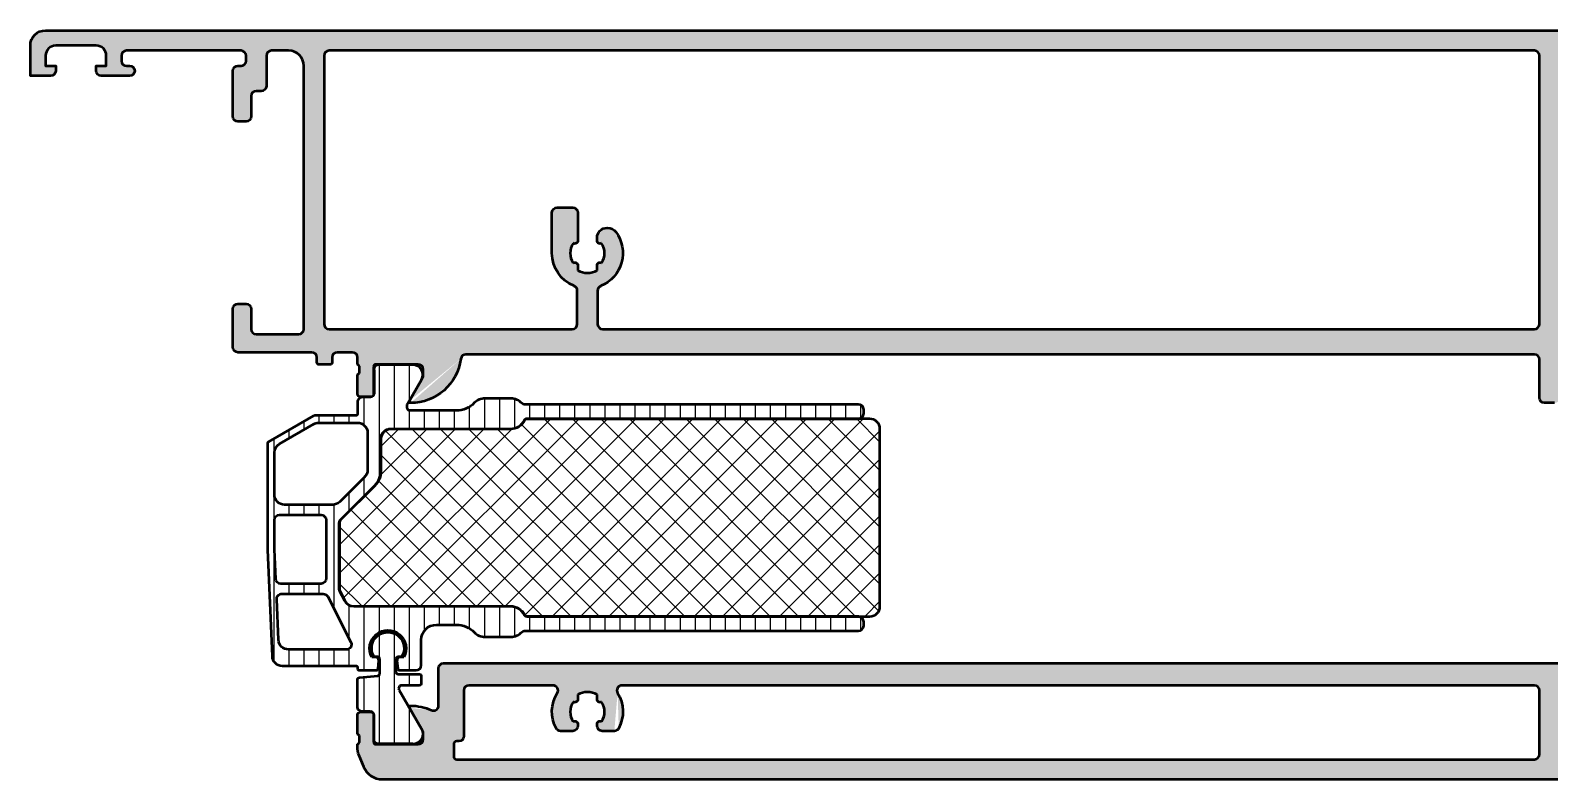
# Model space of a CAD drawing. Extents: x -30 to 270, y 11 to 85.
# Drawn here: x -30 to 120, y 11 to 85 of the extents above; entities that cross this region are included whole.
import ezdxf

# ---------------------------------------------------------------- set-up
doc = ezdxf.new("R2010")
doc.units = 0
for name, color, linetype, lineweight in [('0S-Alu contour', 7, 'Continuous', 50), ('0S-Alu hatch', 252, 'Continuous', 25), ('0S-Plastic contour', 254, 'Continuous', 50), ('0S-Plastic hatch', 253, 'Continuous', 25), ('0S-PT contour', 91, 'Continuous', 50), ('0S-PT hatch', 103, 'Continuous', 25)]:
    doc.layers.add(name, color=color, linetype=linetype, lineweight=lineweight)

# ---------------------------------------------------------------- blocks, each defined once
blk = doc.blocks.new('469740__A2565A49_B784_47BA_9C82_CCA1C5920F92_')
at = {"layer": '0S-Alu hatch'}
h = blk.add_hatch(color=256, dxfattribs=at)
edge = h.paths.add_edge_path()
edge.add_line((270, 83.5), (270, 80.5))
edge.add_line((270, 80.5), (268, 80.5))
edge.add_ellipse((268, 81), major_axis=(-0.5, 0), ratio=1, start_angle=0, end_angle=90, ccw=False)
edge.add_line((267.5, 81), (267.5, 81.5))
edge.add_line((267.5, 81.5), (268.5, 81.5))
edge.add_line((268.5, 81.5), (268.5, 82.5))
edge.add_arc((267.5, 82.5), 1, 0, 90)
edge.add_line((267.5, 83.5), (263.5, 83.5))
edge.add_arc((263.5, 82.5), 1, 90, 180)
edge.add_line((262.5, 82.5), (262.5, 81.5))
edge.add_line((262.5, 81.5), (263.5, 81.5))
edge.add_line((263.5, 81.5), (263.5, 81))
edge.add_ellipse((263, 81), major_axis=(-0.5, 0), ratio=1, start_angle=90, end_angle=180, ccw=False)
edge.add_line((263, 80.5), (260.2, 80.5))
edge.add_ellipse((260.2, 81), major_axis=(-0.5, 0), ratio=1, start_angle=-90, end_angle=90, ccw=False)
edge.add_line((260.2, 81.5), (260.5, 81.5))
edge.add_arc((260.5, 82), 0.5, 270, 360)
edge.add_line((261, 82), (261, 82.5))
edge.add_arc((260.5, 82.5), 0.5, 0, 90)
edge.add_line((260.5, 83), (249.2, 83))
edge.add_arc((249.2, 82.5), 0.5, 90, 180)
edge.add_line((248.7, 82.5), (248.7, 82))
edge.add_arc((249.2, 82), 0.5, 180, 270)
edge.add_line((249.2, 81.5), (249.5, 81.5))
edge.add_ellipse((249.5, 81), major_axis=(-0.5, 0), ratio=1, start_angle=180, end_angle=270, ccw=False)
edge.add_line((250, 81), (250, 76.5))
edge.add_ellipse((249.5, 76.5), major_axis=(-0.5, 0), ratio=1, start_angle=90, end_angle=180, ccw=False)
edge.add_line((249.5, 76), (248.7, 76))
edge.add_ellipse((248.7, 76.5), major_axis=(-0.5, 0), ratio=1, start_angle=0, end_angle=90, ccw=False)
edge.add_line((248.2, 76.5), (248.2, 78.5))
edge.add_arc((247.7, 78.5), 0.5, 0, 90)
edge.add_line((247.7, 79), (247.2, 79))
edge.add_ellipse((247.2, 79.5), major_axis=(-0.5, 0), ratio=1, start_angle=0, end_angle=90, ccw=False)
edge.add_line((246.7, 79.5), (246.7, 82.5))
edge.add_arc((246.2, 82.5), 0.5, 0, 90)
edge.add_line((246.2, 83), (244.5, 83))
edge.add_arc((244.5, 81.5), 1.5, 90, 180)
edge.add_line((243, 81.5), (243, 55.5))
edge.add_arc((243.5, 55.5), 0.5, 180, 270)
edge.add_line((243.5, 55), (247.7, 55))
edge.add_arc((247.7, 55.5), 0.5, 270, 360)
edge.add_line((248.2, 55.5), (248.2, 57.5))
edge.add_ellipse((248.7, 57.5), major_axis=(-0.5, 0), ratio=1, start_angle=270, end_angle=360, ccw=False)
edge.add_line((248.7, 58), (249.5, 58))
edge.add_ellipse((249.5, 57.5), major_axis=(-0.5, 0), ratio=1, start_angle=180, end_angle=270, ccw=False)
edge.add_line((250, 57.5), (250, 53.7))
edge.add_ellipse((249.5, 53.7), major_axis=(-0.5, 0), ratio=1, start_angle=90, end_angle=180, ccw=False)
edge.add_line((249.5, 53.2), (242.2, 53.2))
edge.add_arc((242.2, 52.7), 0.5, 90, 180)
edge.add_line((241.7, 52.7), (241.7, 52.2))
edge.add_ellipse((241.5, 52.2), major_axis=(-0.2, 0), ratio=1, start_angle=90, end_angle=180, ccw=False)
edge.add_line((241.5, 52), (240.4, 52))
edge.add_ellipse((240.4, 52.2), major_axis=(-0.2, 0), ratio=1, start_angle=0, end_angle=90, ccw=False)
edge.add_line((240.2, 52.2), (240.2, 52.7))
edge.add_arc((239.7, 52.7), 0.5, 0, 90)
edge.add_line((239.7, 53.2), (238.2, 53.2))
edge.add_arc((238.2, 52.7), 0.5, 90, 180)
edge.add_line((237.7, 52.7), (237.7, 52))
edge.add_arc((237.8, 51.72), 0.3, 109.4712, 180)
edge.add_line((237.5, 51.72), (237.5, 51.28))
edge.add_arc((237.8, 51.28), 0.3, 180, 250.5288)
edge.add_line((237.7, 51), (237.7, 49.1))
edge.add_ellipse((237.4, 49.1), major_axis=(-0.3, 0), ratio=1, start_angle=90, end_angle=180, ccw=False)
edge.add_line((237.4, 48.8), (236.41, 48.8))
edge.add_ellipse((236.41, 49.1), major_axis=(-0.3, 0), ratio=1, start_angle=0, end_angle=90, ccw=False)
edge.add_line((236.11, 49.1), (236.11, 51.8))
edge.add_arc((235.91, 51.8), 0.2, 0, 90)
edge.add_line((235.91, 52), (231.7, 52))
edge.add_arc((231.7, 51.5), 0.5, 90, 180)
edge.add_line((231.2, 51.5), (231.2, 50.8))
edge.add_line((231.2, 50.8), (232.59, 48.41))
edge.add_ellipse((232.47, 48.34), major_axis=(-0.138, 0), ratio=1, start_angle=90, end_angle=210, ccw=False)
edge.add_ellipse((232.47, 53.2), major_axis=(-5, 0), ratio=1, start_angle=7.312, end_angle=90, ccw=False)
edge.add_arc((227.01, 52.5), 0.5, 7.312, 90)
edge.add_line((227.01, 53), (121.5, 53))
edge.add_arc((121.5, 52.5), 0.5, 90, 180)
edge.add_line((121, 52.5), (121, 48.7))
edge.add_ellipse((120.5, 48.7), major_axis=(-0.5, 0), ratio=1, start_angle=90, end_angle=180, ccw=False)
edge.add_line((120.5, 48.2), (119.5, 48.2))
edge.add_ellipse((119.5, 48.7), major_axis=(-0.5, 0), ratio=1, start_angle=0, end_angle=90, ccw=False)
edge.add_line((119, 48.7), (119, 52.5))
edge.add_arc((118.5, 52.5), 0.5, 0, 90)
edge.add_line((118.5, 53), (13, 53))
edge.add_arc((13, 52.5), 0.5, 90, 172.688)
edge.add_ellipse((7.54, 53.2), major_axis=(-5, 0), ratio=1, start_angle=90, end_angle=172.688, ccw=False)
edge.add_ellipse((7.54, 48.34), major_axis=(-0.138, 0), ratio=1, start_angle=-30, end_angle=90, ccw=False)
edge.add_line((7.42, 48.41), (8.8, 50.8))
edge.add_line((8.8, 50.8), (8.8, 51.5))
edge.add_arc((8.3, 51.5), 0.5, 0, 90)
edge.add_line((8.3, 52), (4.09, 52))
edge.add_arc((4.09, 51.8), 0.2, 90, 180)
edge.add_line((3.89, 51.8), (3.89, 49.1))
edge.add_ellipse((3.59, 49.1), major_axis=(-0.3, 0), ratio=1, start_angle=90, end_angle=180, ccw=False)
edge.add_line((3.59, 48.8), (2.6, 48.8))
edge.add_ellipse((2.6, 49.1), major_axis=(-0.3, 0), ratio=1, start_angle=0, end_angle=90, ccw=False)
edge.add_line((2.3, 49.1), (2.3, 51))
edge.add_arc((2.2, 51.28), 0.3, 289.4712, 360)
edge.add_line((2.5, 51.28), (2.5, 51.72))
edge.add_arc((2.2, 51.72), 0.3, 0, 70.5288)
edge.add_line((2.3, 52), (2.3, 52.7))
edge.add_arc((1.8, 52.7), 0.5, 0, 90)
edge.add_line((1.8, 53.2), (0.3, 53.2))
edge.add_arc((0.3, 52.7), 0.5, 90, 180)
edge.add_line((-0.2, 52.7), (-0.2, 52.2))
edge.add_ellipse((-0.4, 52.2), major_axis=(-0.2, 0), ratio=1, start_angle=90, end_angle=180, ccw=False)
edge.add_line((-0.4, 52), (-1.5, 52))
edge.add_ellipse((-1.5, 52.2), major_axis=(-0.2, 0), ratio=1, start_angle=0, end_angle=90, ccw=False)
edge.add_line((-1.7, 52.2), (-1.7, 52.7))
edge.add_arc((-2.2, 52.7), 0.5, 0, 90)
edge.add_line((-2.2, 53.2), (-9.5, 53.2))
edge.add_ellipse((-9.5, 53.7), major_axis=(-0.5, 0), ratio=1, start_angle=0, end_angle=90, ccw=False)
edge.add_line((-10, 53.7), (-10, 57.5))
edge.add_ellipse((-9.5, 57.5), major_axis=(-0.5, 0), ratio=1, start_angle=270, end_angle=360, ccw=False)
edge.add_line((-9.5, 58), (-8.7, 58))
edge.add_ellipse((-8.7, 57.5), major_axis=(-0.5, 0), ratio=1, start_angle=180, end_angle=270, ccw=False)
edge.add_line((-8.2, 57.5), (-8.2, 55.5))
edge.add_arc((-7.7, 55.5), 0.5, 180, 270)
edge.add_line((-7.7, 55), (-3.5, 55))
edge.add_arc((-3.5, 55.5), 0.5, 270, 360)
edge.add_line((-3, 55.5), (-3, 81.5))
edge.add_arc((-4.5, 81.5), 1.5, 0, 90)
edge.add_line((-4.5, 83), (-6.2, 83))
edge.add_arc((-6.2, 82.5), 0.5, 90, 180)
edge.add_line((-6.7, 82.5), (-6.7, 79.5))
edge.add_ellipse((-7.2, 79.5), major_axis=(-0.5, 0), ratio=1, start_angle=90, end_angle=180, ccw=False)
edge.add_line((-7.2, 79), (-7.7, 79))
edge.add_arc((-7.7, 78.5), 0.5, 90, 180)
edge.add_line((-8.2, 78.5), (-8.2, 76.5))
edge.add_ellipse((-8.7, 76.5), major_axis=(-0.5, 0), ratio=1, start_angle=90, end_angle=180, ccw=False)
edge.add_line((-8.7, 76), (-9.5, 76))
edge.add_ellipse((-9.5, 76.5), major_axis=(-0.5, 0), ratio=1, start_angle=0, end_angle=90, ccw=False)
edge.add_line((-10, 76.5), (-10, 81))
edge.add_ellipse((-9.5, 81), major_axis=(-0.5, 0), ratio=1, start_angle=270, end_angle=360, ccw=False)
edge.add_line((-9.5, 81.5), (-9.2, 81.5))
edge.add_arc((-9.2, 82), 0.5, 270, 360)
edge.add_line((-8.7, 82), (-8.7, 82.5))
edge.add_arc((-9.2, 82.5), 0.5, 0, 90)
edge.add_line((-9.2, 83), (-20.5, 83))
edge.add_arc((-20.5, 82.5), 0.5, 90, 180)
edge.add_line((-21, 82.5), (-21, 82))
edge.add_arc((-20.5, 82), 0.5, 180, 270)
edge.add_line((-20.5, 81.5), (-20.2, 81.5))
edge.add_ellipse((-20.2, 81), major_axis=(-0.5, 0), ratio=1, start_angle=90, end_angle=270, ccw=False)
edge.add_line((-20.2, 80.5), (-23, 80.5))
edge.add_ellipse((-23, 81), major_axis=(-0.5, 0), ratio=1, start_angle=0, end_angle=90, ccw=False)
edge.add_line((-23.5, 81), (-23.5, 81.5))
edge.add_line((-23.5, 81.5), (-22.5, 81.5))
edge.add_line((-22.5, 81.5), (-22.5, 82.5))
edge.add_arc((-23.5, 82.5), 1, 0, 90)
edge.add_line((-23.5, 83.5), (-27.5, 83.5))
edge.add_arc((-27.5, 82.5), 1, 90, 180)
edge.add_line((-28.5, 82.5), (-28.5, 81.5))
edge.add_line((-28.5, 81.5), (-27.5, 81.5))
edge.add_line((-27.5, 81.5), (-27.5, 81))
edge.add_ellipse((-28, 81), major_axis=(-0.5, 0), ratio=1, start_angle=90, end_angle=180, ccw=False)
edge.add_line((-28, 80.5), (-30, 80.5))
edge.add_line((-30, 80.5), (-30, 83.5))
edge.add_ellipse((-28.5, 83.5), major_axis=(-1.5, 0), ratio=1, start_angle=270, end_angle=360, ccw=False)
edge.add_line((-28.5, 85), (268.5, 85))
edge.add_ellipse((268.5, 83.5), major_axis=(-1.5, 0), ratio=1, start_angle=180, end_angle=270, ccw=False)
edge = h.paths.add_edge_path()
edge.add_arc((118.5, 56), 0.5, 270, 360)
edge.add_line((119, 56), (119, 82.5))
edge.add_arc((118.5, 82.5), 0.5, 0, 90)
edge.add_line((118.5, 83), (-0.5, 83))
edge.add_arc((-0.5, 82.5), 0.5, 90, 180)
edge.add_line((-1, 82.5), (-1, 56))
edge.add_arc((-0.5, 56), 0.5, 180, 270)
edge.add_line((-0.5, 55.5), (23.5, 55.5))
edge.add_arc((23.5, 56), 0.5, 270, 360)
edge.add_line((24, 56), (24, 59.29))
edge.add_arc((23.5, 59.29), 0.5, 0, 67.9757)
edge.add_ellipse((25, 63), major_axis=(-3.5, 0), ratio=1, start_angle=0, end_angle=67.9757, ccw=False)
edge.add_line((21.5, 63), (21.5, 67))
edge.add_ellipse((22, 67), major_axis=(-0.5, 0), ratio=1, start_angle=270, end_angle=360, ccw=False)
edge.add_line((22, 67.5), (23.55, 67.5))
edge.add_ellipse((23.55, 67), major_axis=(-0.5, 0), ratio=1, start_angle=180, end_angle=270, ccw=False)
edge.add_line((24.05, 67), (24.05, 64.23))
edge.add_ellipse((23.75, 64.23), major_axis=(-0.3, 0), ratio=1, start_angle=60.0622, end_angle=180, ccw=False)
edge.add_arc((25, 63), 1.7, 145.4229, 214.5771)
edge.add_ellipse((23.75, 61.78), major_axis=(-0.3, 0), ratio=1, start_angle=180, end_angle=299.9378, ccw=False)
edge.add_line((24.05, 61.78), (24.05, 61.3))
edge.add_arc((25, 63), 1.95, 240.8446, 299.1554)
edge.add_line((25.95, 61.3), (25.95, 61.78))
edge.add_ellipse((26.25, 61.78), major_axis=(-0.3, 0), ratio=1, start_angle=240.0622, end_angle=360, ccw=False)
edge.add_arc((25, 63), 1.7, 325.4229, 394.5771)
edge.add_ellipse((26.25, 64.23), major_axis=(-0.3, 0), ratio=1, start_angle=0, end_angle=119.9378, ccw=False)
edge.add_line((25.95, 64.23), (25.95, 64.5))
edge.add_ellipse((26.95, 64.5), major_axis=(-1, 0), ratio=1, start_angle=270, end_angle=360, ccw=False)
edge.add_line((26.95, 65.5), (27, 65.5))
edge.add_ellipse((27, 64.5), major_axis=(-1, 0), ratio=1, start_angle=216.8699, end_angle=270, ccw=False)
edge.add_ellipse((25, 63), major_axis=(-3.5, 0), ratio=1, start_angle=112.0243, end_angle=216.8699, ccw=False)
edge.add_arc((26.5, 59.29), 0.5, 112.0243, 180)
edge.add_line((26, 59.29), (26, 56))
edge.add_arc((26.5, 56), 0.5, 180, 270)
edge.add_line((26.5, 55.5), (118.5, 55.5))
edge = h.paths.add_edge_path()
edge.add_line((241, 56), (241, 82.5))
edge.add_arc((240.5, 82.5), 0.5, 0, 90)
edge.add_line((240.5, 83), (121.5, 83))
edge.add_arc((121.5, 82.5), 0.5, 90, 180)
edge.add_line((121, 82.5), (121, 56))
edge.add_arc((121.5, 56), 0.5, 180, 270)
edge.add_line((121.5, 55.5), (213.5, 55.5))
edge.add_arc((213.5, 56), 0.5, 270, 360)
edge.add_line((214, 56), (214, 59.29))
edge.add_arc((213.5, 59.29), 0.5, 0, 67.9757)
edge.add_ellipse((215, 63), major_axis=(-3.5, 0), ratio=1, start_angle=-36.8699, end_angle=67.9757, ccw=False)
edge.add_ellipse((213, 64.5), major_axis=(-1, 0), ratio=1, start_angle=270, end_angle=323.1301, ccw=False)
edge.add_line((213, 65.5), (213.05, 65.5))
edge.add_ellipse((213.05, 64.5), major_axis=(-1, 0), ratio=1, start_angle=180, end_angle=270, ccw=False)
edge.add_line((214.05, 64.5), (214.05, 64.23))
edge.add_ellipse((213.75, 64.23), major_axis=(-0.3, 0), ratio=1, start_angle=60.0622, end_angle=180, ccw=False)
edge.add_arc((215, 63), 1.7, 145.4229, 214.5771)
edge.add_ellipse((213.75, 61.78), major_axis=(-0.3, 0), ratio=1, start_angle=180, end_angle=299.9378, ccw=False)
edge.add_line((214.05, 61.78), (214.05, 61.3))
edge.add_arc((215, 63), 1.95, 240.8446, 299.1554)
edge.add_line((215.95, 61.3), (215.95, 61.78))
edge.add_ellipse((216.25, 61.78), major_axis=(-0.3, 0), ratio=1, start_angle=240.0622, end_angle=360, ccw=False)
edge.add_arc((215, 63), 1.7, 325.4229, 394.5771)
edge.add_ellipse((216.25, 64.23), major_axis=(-0.3, 0), ratio=1, start_angle=0, end_angle=119.9378, ccw=False)
edge.add_line((215.95, 64.23), (215.95, 67))
edge.add_ellipse((216.45, 67), major_axis=(-0.5, 0), ratio=1, start_angle=270, end_angle=360, ccw=False)
edge.add_line((216.45, 67.5), (218, 67.5))
edge.add_ellipse((218, 67), major_axis=(-0.5, 0), ratio=1, start_angle=180, end_angle=270, ccw=False)
edge.add_line((218.5, 67), (218.5, 63))
edge.add_ellipse((215, 63), major_axis=(-3.5, 0), ratio=1, start_angle=112.0243, end_angle=180, ccw=False)
edge.add_arc((216.5, 59.29), 0.5, 112.0243, 180)
edge.add_line((216, 59.29), (216, 56))
edge.add_arc((216.5, 56), 0.5, 180, 270)
edge.add_line((216.5, 55.5), (240.5, 55.5))
edge.add_arc((240.5, 56), 0.5, 270, 360)
at = {"layer": '0S-Alu contour', "color": 7}
for points in [[(-28.5, 85), (268.5, 85)], [(-28, 80.5), (-30, 80.5), (-30, 83.5)], [(-28.5, 82.5), (-28.5, 81.5), (-27.5, 81.5), (-27.5, 81)], [(-23.5, 83.5), (-27.5, 83.5)], [(-23.5, 81), (-23.5, 81.5), (-22.5, 81.5), (-22.5, 82.5)], [(-21, 82.5), (-21, 82)], [(-9.2, 83), (-20.5, 83)], [(-8.7, 82), (-8.7, 82.5)], [(-6.7, 82.5), (-6.7, 79.5)], [(-4.5, 83), (-6.2, 83)], [(-1, 82.5), (-1, 56)], [(118.5, 83), (-0.5, 83)], [(119, 56), (119, 82.5)], [(-20.5, 81.5), (-20.2, 81.5)], [(-10, 76.5), (-10, 81)], [(-9.5, 81.5), (-9.2, 81.5)], [(-3, 55.5), (-3, 81.5)], [(-20.2, 80.5), (-23, 80.5)], [(-8.2, 78.5), (-8.2, 76.5)], [(-7.2, 79), (-7.7, 79)], [(-8.7, 76), (-9.5, 76)], [(22, 67.5), (23.55, 67.5)], [(21.5, 63), (21.5, 67)], [(24.05, 67), (24.05, 64.23)], [(25.95, 64.23), (25.95, 64.5)], [(26.95, 65.5), (27, 65.5)], [(24.05, 61.78), (24.05, 61.3)], [(25.95, 61.3), (25.95, 61.78)], [(24, 56), (24, 59.29)], [(26, 59.29), (26, 56)], [(-10, 53.7), (-10, 57.5)], [(-9.5, 58), (-8.7, 58)], [(-8.2, 57.5), (-8.2, 55.5)], [(-0.5, 55.5), (23.5, 55.5)], [(26.5, 55.5), (118.5, 55.5)], [(-7.7, 55), (-3.5, 55)], [(-2.2, 53.2), (-9.5, 53.2)], [(-1.7, 52.2), (-1.7, 52.7)], [(-0.2, 52.7), (-0.2, 52.2)], [(1.8, 53.2), (0.3, 53.2)], [(2.3, 52), (2.3, 52.7)], [(118.5, 53), (13, 53)], [(119, 48.7), (119, 52.5)], [(-0.4, 52), (-1.5, 52)], [(2.3, 49.1), (2.3, 51)], [(2.5, 51.28), (2.5, 51.72)], [(3.89, 51.8), (3.89, 49.1)], [(8.3, 52), (4.09, 52)], [(7.42, 48.41), (8.8, 50.8), (8.8, 51.5)], [(3.59, 48.8), (2.6, 48.8)], [(120.5, 48.2), (119.5, 48.2)]]:
    blk.add_lwpolyline(points, dxfattribs=at)
at = {"layer": '0S-Alu contour', "color": 7, "extrusion": (0, 0, -1)}
for centre, radius, start, end in [((28.5, 83.5), 1.5, 0, 90), ((28, 81), 0.5, 180, 270), ((23, 81), 0.5, 270, 0), ((20.2, 81), 0.5, 90, 270), ((9.5, 81), 0.5, 0, 90), ((7.2, 79.5), 0.5, 180, 270), ((9.5, 76.5), 0.5, 270, 0), ((8.7, 76.5), 0.5, 180, 270), ((-22, 67), 0.5, 0, 90), ((-23.55, 67), 0.5, 90, 180), ((-26.95, 64.5), 1, 0, 90), ((-25, 63), 3.5, 143.1301, 247.9757), ((-27, 64.5), 1, 90, 143.1301), ((-25, 63), 3.5, 292.0243, 0), ((-23.75, 64.23), 0.3, 180, 299.9378), ((-26.25, 64.23), 0.3, 240.0622, 0), ((-23.75, 61.78), 0.3, 60.0622, 180), ((-26.25, 61.78), 0.3, 0, 119.9378), ((9.5, 57.5), 0.5, 0, 90), ((8.7, 57.5), 0.5, 90, 180), ((9.5, 53.7), 0.5, 270, 0), ((-7.54, 53.2), 5, 187.312, 270), ((1.5, 52.2), 0.2, 270, 0), ((0.4, 52.2), 0.2, 180, 270), ((-2.6, 49.1), 0.3, 270, 0), ((-3.59, 49.1), 0.3, 180, 270), ((-7.54, 48.34), 0.138, 270, 30), ((-119.5, 48.7), 0.5, 270, 0)]:
    blk.add_arc(centre, radius, start, end, dxfattribs=at)
at = {"layer": '0S-Alu contour', "color": 7}
for centre, radius, start, end in [((-27.5, 82.5), 1, 90, 180), ((-23.5, 82.5), 1, 0, 90), ((-20.5, 82.5), 0.5, 90, 180), ((-9.2, 82.5), 0.5, 0, 90), ((-6.2, 82.5), 0.5, 90, 180), ((-4.5, 81.5), 1.5, 0, 90), ((-0.5, 82.5), 0.5, 90, 180), ((118.5, 82.5), 0.5, 0, 90), ((-20.5, 82), 0.5, 180, 270), ((-9.2, 82), 0.5, 270, 0), ((-7.7, 78.5), 0.5, 90, 180), ((25, 63), 1.7, 145.4229, 214.5771), ((25, 63), 1.7, 325.4229, 34.5771), ((25, 63), 1.95, 240.8446, 299.1554), ((23.5, 59.29), 0.5, 0, 67.9757), ((26.5, 59.29), 0.5, 112.0243, 180), ((-7.7, 55.5), 0.5, 180, 270), ((-3.5, 55.5), 0.5, 270, 0), ((-0.5, 56), 0.5, 180, 270), ((23.5, 56), 0.5, 270, 0), ((26.5, 56), 0.5, 180, 270), ((118.5, 56), 0.5, 270, 0), ((-2.2, 52.7), 0.5, 0, 90), ((0.3, 52.7), 0.5, 90, 180), ((1.8, 52.7), 0.5, 0, 90), ((13, 52.5), 0.5, 90, 172.688), ((118.5, 52.5), 0.5, 0, 90), ((2.2, 51.72), 0.3, 0, 70.5288), ((2.2, 51.28), 0.3, 289.4712, 0), ((4.09, 51.8), 0.2, 90, 180), ((8.3, 51.5), 0.5, 0, 90)]:
    blk.add_arc(centre, radius, start, end, dxfattribs=at)
blk = doc.blocks.new('469850__F051C83A_96AC_48D7_9690_CF535DD51E47_')
at = {"layer": '0S-Alu hatch'}
h = blk.add_hatch(color=256, dxfattribs=at)
edge = h.paths.add_edge_path()
edge.add_arc((237.8, 14.78), 0.3, 180, 250.5288)
edge.add_line((237.7, 14.5), (237.7, 14.18))
edge.add_ellipse((235.7, 14.18), major_axis=(-2, 0), ratio=1, start_angle=158.5, end_angle=180, ccw=False)
edge.add_line((237.56, 13.45), (237.1, 12.27))
edge.add_ellipse((235.24, 13), major_axis=(-2, 0), ratio=1, start_angle=90, end_angle=158.5, ccw=False)
edge.add_line((235.24, 11), (4.77, 11))
edge.add_ellipse((4.77, 13), major_axis=(-2, 0), ratio=1, start_angle=21.5, end_angle=90, ccw=False)
edge.add_line((2.91, 12.27), (2.44, 13.45))
edge.add_ellipse((4.3, 14.18), major_axis=(-2, 0), ratio=1, start_angle=0, end_angle=21.5, ccw=False)
edge.add_line((2.3, 14.18), (2.3, 14.5))
edge.add_arc((2.2, 14.78), 0.3, 289.4712, 360)
edge.add_line((2.5, 14.78), (2.5, 15.22))
edge.add_arc((2.2, 15.22), 0.3, 0, 70.5288)
edge.add_line((2.3, 15.5), (2.3, 17.4))
edge.add_ellipse((2.6, 17.4), major_axis=(-0.3, 0), ratio=1, start_angle=270, end_angle=360, ccw=False)
edge.add_line((2.6, 17.7), (3.59, 17.7))
edge.add_ellipse((3.59, 17.4), major_axis=(-0.3, 0), ratio=1, start_angle=180, end_angle=270, ccw=False)
edge.add_line((3.89, 17.4), (3.89, 14.7))
edge.add_arc((4.09, 14.7), 0.2, 180, 270)
edge.add_line((4.09, 14.5), (8.3, 14.5))
edge.add_arc((8.3, 15), 0.5, 270, 360)
edge.add_line((8.8, 15), (8.8, 15.7))
edge.add_line((8.8, 15.7), (7.42, 18.09))
edge.add_ellipse((7.54, 18.16), major_axis=(-0.138, 0), ratio=1, start_angle=-90, end_angle=30, ccw=False)
edge.add_ellipse((7.54, 13.3), major_axis=(-5, 0), ratio=1, start_angle=245.7166, end_angle=270, ccw=False)
edge.add_arc((9.8, 18.31), 0.5, 245.7166, 360)
edge.add_line((10.3, 18.31), (10.3, 22))
edge.add_ellipse((10.8, 22), major_axis=(-0.5, 0), ratio=1, start_angle=270, end_angle=360, ccw=False)
edge.add_line((10.8, 22.5), (229.2, 22.5))
edge.add_ellipse((229.2, 22), major_axis=(-0.5, 0), ratio=1, start_angle=180, end_angle=270, ccw=False)
edge.add_line((229.7, 22), (229.7, 18.31))
edge.add_arc((230.2, 18.31), 0.5, 180, 294.2834)
edge.add_ellipse((232.47, 13.3), major_axis=(-5, 0), ratio=1, start_angle=270, end_angle=294.2834, ccw=False)
edge.add_ellipse((232.47, 18.16), major_axis=(-0.138, 0), ratio=1, start_angle=150, end_angle=270, ccw=False)
edge.add_line((232.59, 18.09), (231.2, 15.7))
edge.add_line((231.2, 15.7), (231.2, 15))
edge.add_arc((231.7, 15), 0.5, 180, 270)
edge.add_line((231.7, 14.5), (235.91, 14.5))
edge.add_arc((235.91, 14.7), 0.2, 270, 360)
edge.add_line((236.11, 14.7), (236.11, 17.4))
edge.add_ellipse((236.41, 17.4), major_axis=(-0.3, 0), ratio=1, start_angle=270, end_angle=360, ccw=False)
edge.add_line((236.41, 17.7), (237.4, 17.7))
edge.add_ellipse((237.4, 17.4), major_axis=(-0.3, 0), ratio=1, start_angle=180, end_angle=270, ccw=False)
edge.add_line((237.7, 17.4), (237.7, 15.5))
edge.add_arc((237.8, 15.22), 0.3, 109.4712, 180)
edge.add_line((237.5, 15.22), (237.5, 14.78))
edge = h.paths.add_edge_path()
edge.add_arc((21.6, 19.8), 0.5, 328.3318, 450)
edge.add_line((21.6, 20.3), (13.3, 20.3))
edge.add_arc((13.3, 19.8), 0.5, 90, 180)
edge.add_line((12.8, 19.8), (12.8, 15.3))
edge.add_ellipse((12.3, 15.3), major_axis=(-0.5, 0), ratio=1, start_angle=90, end_angle=180, ccw=False)
edge.add_line((12.3, 14.8), (12.1, 14.8))
edge.add_arc((12.1, 14.5), 0.3, 90, 180)
edge.add_line((11.8, 14.5), (11.8, 13.3))
edge.add_arc((12.1, 13.3), 0.3, 180, 270)
edge.add_line((12.1, 13), (118.5, 13))
edge.add_arc((118.5, 13.5), 0.5, 270, 360)
edge.add_line((119, 13.5), (119, 19.8))
edge.add_arc((118.5, 19.8), 0.5, 0, 90)
edge.add_line((118.5, 20.3), (28.41, 20.3))
edge.add_arc((28.41, 19.8), 0.5, 90, 211.6682)
edge.add_ellipse((25, 17.7), major_axis=(-3.5, 0), ratio=1, start_angle=152.1819, end_angle=211.6682, ccw=False)
edge.add_ellipse((27.66, 16.3), major_axis=(-0.5, 0), ratio=1, start_angle=90, end_angle=152.1819, ccw=False)
edge.add_line((27.66, 15.8), (26.45, 15.8))
edge.add_ellipse((26.45, 16.3), major_axis=(-0.5, 0), ratio=1, start_angle=0, end_angle=90, ccw=False)
edge.add_line((25.95, 16.3), (25.95, 16.48))
edge.add_ellipse((26.25, 16.48), major_axis=(-0.3, 0), ratio=1, start_angle=240.0622, end_angle=360, ccw=False)
edge.add_arc((25, 17.7), 1.7, 325.4229, 394.5771)
edge.add_ellipse((26.25, 18.93), major_axis=(-0.3, 0), ratio=1, start_angle=0, end_angle=119.9378, ccw=False)
edge.add_line((25.95, 18.93), (25.95, 19.4))
edge.add_arc((25, 17.7), 1.95, 60.8446, 119.1554)
edge.add_line((24.05, 19.4), (24.05, 18.93))
edge.add_ellipse((23.75, 18.93), major_axis=(-0.3, 0), ratio=1, start_angle=60.0622, end_angle=180, ccw=False)
edge.add_arc((25, 17.7), 1.7, 145.4229, 214.5771)
edge.add_ellipse((23.75, 16.48), major_axis=(-0.3, 0), ratio=1, start_angle=180, end_angle=299.9378, ccw=False)
edge.add_line((24.05, 16.48), (24.05, 16.3))
edge.add_ellipse((23.55, 16.3), major_axis=(-0.5, 0), ratio=1, start_angle=90, end_angle=180, ccw=False)
edge.add_line((23.55, 15.8), (22.35, 15.8))
edge.add_ellipse((22.35, 16.3), major_axis=(-0.5, 0), ratio=1, start_angle=27.8181, end_angle=90, ccw=False)
edge.add_ellipse((25, 17.7), major_axis=(-3.5, 0), ratio=1, start_angle=-31.6682, end_angle=27.8181, ccw=False)
edge = h.paths.add_edge_path()
edge.add_ellipse((215, 17.7), major_axis=(-3.5, 0), ratio=1, start_angle=-31.6682, end_angle=27.8181, ccw=False)
edge.add_arc((211.6, 19.8), 0.5, 328.3318, 450)
edge.add_line((211.6, 20.3), (121.5, 20.3))
edge.add_arc((121.5, 19.8), 0.5, 90, 180)
edge.add_line((121, 19.8), (121, 13.5))
edge.add_arc((121.5, 13.5), 0.5, 180, 270)
edge.add_line((121.5, 13), (227.9, 13))
edge.add_arc((227.9, 13.3), 0.3, 270, 360)
edge.add_line((228.2, 13.3), (228.2, 14.5))
edge.add_arc((227.9, 14.5), 0.3, 0, 90)
edge.add_line((227.9, 14.8), (227.7, 14.8))
edge.add_ellipse((227.7, 15.3), major_axis=(-0.5, 0), ratio=1, start_angle=0, end_angle=90, ccw=False)
edge.add_line((227.2, 15.3), (227.2, 19.8))
edge.add_arc((226.7, 19.8), 0.5, 0, 90)
edge.add_line((226.7, 20.3), (218.41, 20.3))
edge.add_arc((218.41, 19.8), 0.5, 90, 211.6682)
edge.add_ellipse((215, 17.7), major_axis=(-3.5, 0), ratio=1, start_angle=152.1819, end_angle=211.6682, ccw=False)
edge.add_ellipse((217.66, 16.3), major_axis=(-0.5, 0), ratio=1, start_angle=90, end_angle=152.1819, ccw=False)
edge.add_line((217.66, 15.8), (216.45, 15.8))
edge.add_ellipse((216.45, 16.3), major_axis=(-0.5, 0), ratio=1, start_angle=0, end_angle=90, ccw=False)
edge.add_line((215.95, 16.3), (215.95, 16.48))
edge.add_ellipse((216.25, 16.48), major_axis=(-0.3, 0), ratio=1, start_angle=240.0622, end_angle=360, ccw=False)
edge.add_arc((215, 17.7), 1.7, 325.4229, 394.5771)
edge.add_ellipse((216.25, 18.93), major_axis=(-0.3, 0), ratio=1, start_angle=0, end_angle=119.9378, ccw=False)
edge.add_line((215.95, 18.93), (215.95, 19.4))
edge.add_arc((215, 17.7), 1.95, 60.8446, 119.1554)
edge.add_line((214.05, 19.4), (214.05, 18.93))
edge.add_ellipse((213.75, 18.93), major_axis=(-0.3, 0), ratio=1, start_angle=60.0622, end_angle=180, ccw=False)
edge.add_arc((215, 17.7), 1.7, 145.4229, 214.5771)
edge.add_ellipse((213.75, 16.48), major_axis=(-0.3, 0), ratio=1, start_angle=180, end_angle=299.9378, ccw=False)
edge.add_line((214.05, 16.48), (214.05, 16.3))
edge.add_ellipse((213.55, 16.3), major_axis=(-0.5, 0), ratio=1, start_angle=90, end_angle=180, ccw=False)
edge.add_line((213.55, 15.8), (212.35, 15.8))
edge.add_ellipse((212.35, 16.3), major_axis=(-0.5, 0), ratio=1, start_angle=27.8181, end_angle=90, ccw=False)
at = {"layer": '0S-Alu contour', "color": 7}
for points in [[(10.8, 22.5), (229.2, 22.5)], [(10.3, 18.31), (10.3, 22)], [(12.8, 19.8), (12.8, 15.3)], [(21.6, 20.3), (13.3, 20.3)], [(118.5, 20.3), (28.41, 20.3)], [(119, 13.5), (119, 19.8)], [(8.8, 15), (8.8, 15.7), (7.42, 18.09)], [(24.05, 19.4), (24.05, 18.93)], [(25.95, 18.93), (25.95, 19.4)], [(2.3, 15.5), (2.3, 17.4)], [(2.6, 17.7), (3.59, 17.7)], [(3.89, 17.4), (3.89, 14.7)], [(2.5, 14.78), (2.5, 15.22)], [(23.55, 15.8), (22.35, 15.8)], [(24.05, 16.48), (24.05, 16.3)], [(25.95, 16.3), (25.95, 16.48)], [(27.66, 15.8), (26.45, 15.8)], [(2.3, 14.18), (2.3, 14.5)], [(4.09, 14.5), (8.3, 14.5)], [(11.8, 14.5), (11.8, 13.3)], [(12.3, 14.8), (12.1, 14.8)], [(2.91, 12.27), (2.44, 13.45)], [(12.1, 13), (118.5, 13)], [(235.24, 11), (4.77, 11)]]:
    blk.add_lwpolyline(points, dxfattribs=at)
at = {"layer": '0S-Alu contour', "color": 7, "extrusion": (0, 0, -1)}
for centre, radius, start, end in [((-10.8, 22), 0.5, 0, 90), ((-25, 17.7), 3.5, 332.1819, 31.6682), ((-25, 17.7), 3.5, 148.3318, 207.8181), ((-7.54, 18.16), 0.138, 330, 90), ((-7.54, 13.3), 5, 90, 114.2834), ((-23.75, 18.93), 0.3, 180, 299.9378), ((-26.25, 18.93), 0.3, 240.0622, 0), ((-2.6, 17.4), 0.3, 0, 90), ((-3.59, 17.4), 0.3, 90, 180), ((-23.75, 16.48), 0.3, 60.0622, 180), ((-26.25, 16.48), 0.3, 0, 119.9378), ((-12.3, 15.3), 0.5, 180, 270), ((-22.35, 16.3), 0.5, 270, 332.1819), ((-23.55, 16.3), 0.5, 180, 270), ((-26.45, 16.3), 0.5, 270, 0), ((-27.66, 16.3), 0.5, 207.8181, 270), ((-4.3, 14.18), 2, 338.5, 0), ((-4.77, 13), 2, 270, 338.5)]:
    blk.add_arc(centre, radius, start, end, dxfattribs=at)
at = {"layer": '0S-Alu contour', "color": 7}
for centre, radius, start, end in [((13.3, 19.8), 0.5, 90, 180), ((21.6, 19.8), 0.5, 328.3318, 90), ((25, 17.7), 1.95, 60.8446, 119.1554), ((28.41, 19.8), 0.5, 90, 211.6682), ((118.5, 19.8), 0.5, 0, 90), ((9.8, 18.31), 0.5, 245.7166, 0), ((25, 17.7), 1.7, 145.4229, 214.5771), ((25, 17.7), 1.7, 325.4229, 34.5771), ((2.2, 15.22), 0.3, 0, 70.5288), ((8.3, 15), 0.5, 270, 0), ((2.2, 14.78), 0.3, 289.4712, 0), ((4.09, 14.7), 0.2, 180, 270), ((12.1, 14.5), 0.3, 90, 180), ((118.5, 13.5), 0.5, 270, 0), ((12.1, 13.3), 0.3, 180, 270)]:
    blk.add_arc(centre, radius, start, end, dxfattribs=at)
blk = doc.blocks.new('278043__2A26EADE_AEDE_4E79_8359_E89E4F5B229D___D73F23DC_D91E_46CE_8AB8_F9D86F486BFA_')
at = {"layer": '0S-Plastic hatch'}
h = blk.add_hatch(dxfattribs=at)
h.set_pattern_fill('ANSI31', color=256, scale=0.468, angle=45, style=0)
edge = h.paths.add_edge_path()
edge.add_arc((-1.94, 46.75), 0.2, 90, 120)
edge.add_line((-2.04, 46.92), (-6.5, 44.35))
edge.add_arc((-6.4, 44.18), 0.2, 120, 180)
edge.add_line((-6.6, 44.18), (-6.6, 33.72))
edge.add_arc((-5.6, 33.72), 1, 180, 182.5)
edge.add_line((-6.6, 33.68), (-6.14, 23.21))
edge.add_arc((-5.14, 23.25), 1, 182.5, 270)
edge.add_line((-5.14, 22.25), (2.1, 22.25))
edge.add_ellipse((2.1, 22.05), major_axis=(-0.2, 0), ratio=1, start_angle=180, end_angle=270, ccw=False)
edge.add_line((2.3, 22.05), (2.3, 22))
edge.add_arc((2.5, 22), 0.2, 180, 270)
edge.add_line((2.5, 21.8), (4.13, 21.8))
edge.add_arc((4.13, 22), 0.2, 270, 355)
edge.add_line((4.33, 21.98), (4.4, 22.77))
edge.add_arc((4.1, 22.8), 0.3, 355, 450)
edge.add_line((4.1, 23.1), (3.72, 23.1))
edge.add_ellipse((5.3, 23.95), major_axis=(-1.8, 0), ratio=1, start_angle=151.8214, end_angle=28.1786, ccw=False)
edge.add_line((6.89, 23.1), (6.5, 23.1))
edge.add_arc((6.5, 22.8), 0.3, 90, 185)
edge.add_line((6.2, 22.77), (6.27, 21.98))
edge.add_arc((6.47, 22), 0.2, 185, 270)
edge.add_line((6.47, 21.8), (8.1, 21.8))
edge.add_arc((8.1, 22.3), 0.5, 270, 360)
edge.add_line((8.6, 22.3), (8.6, 24.8))
edge.add_ellipse((10.1, 24.8), major_axis=(-1.5, 0), ratio=1, start_angle=270, end_angle=360, ccw=False)
edge.add_line((10.1, 26.3), (12.05, 26.3))
edge.add_ellipse((12.05, 23.8), major_axis=(-2.5, 0), ratio=1, start_angle=224.427, end_angle=270, ccw=False)
edge.add_arc((14.9, 26.6), 1.5, 224.427, 270)
edge.add_line((14.9, 25.1), (17.43, 25.1))
edge.add_arc((17.43, 26.6), 1.5, 270, 318.1897)
edge.add_ellipse((18.77, 25.4), major_axis=(-0.3, 0), ratio=1, start_angle=270, end_angle=318.1897, ccw=False)
edge.add_line((18.77, 25.7), (51.78, 25.7))
edge.add_arc((51.78, 26.2), 0.5, 270, 360)
edge.add_line((52.28, 26.2), (52.28, 26.6))
edge.add_arc((51.78, 26.6), 0.5, 0, 90)
edge.add_line((51.78, 27.1), (19.04, 27.1))
edge.add_ellipse((19.04, 27.4), major_axis=(-0.3, 0), ratio=1, start_angle=26.3878, end_angle=90, ccw=False)
edge.add_arc((17.43, 26.6), 1.5, 26.3878, 90)
edge.add_line((17.43, 28.1), (1.93, 28.1))
edge.add_ellipse((1.93, 29.1), major_axis=(-1, 0), ratio=1, start_angle=27, end_angle=90, ccw=False)
edge.add_line((1.04, 28.65), (0.56, 29.59))
edge.add_ellipse((1, 29.82), major_axis=(-0.5, 0), ratio=1, start_angle=0, end_angle=27, ccw=False)
edge.add_line((0.5, 29.82), (0.5, 36.34))
edge.add_ellipse((1, 36.34), major_axis=(-0.5, 0), ratio=1, start_angle=315, end_angle=360, ccw=False)
edge.add_line((0.65, 36.7), (4.02, 40.06))
edge.add_arc((2.6, 41.48), 2, 315, 360)
edge.add_line((4.6, 41.48), (4.6, 44.65))
edge.add_ellipse((5.6, 44.65), major_axis=(-1, 0), ratio=1, start_angle=270, end_angle=360, ccw=False)
edge.add_line((5.6, 45.65), (17.43, 45.65))
edge.add_arc((17.43, 47.15), 1.5, 270, 333.6122)
edge.add_ellipse((19.04, 46.35), major_axis=(-0.3, 0), ratio=1, start_angle=270, end_angle=333.6122, ccw=False)
edge.add_line((19.04, 46.65), (51.78, 46.65))
edge.add_arc((51.78, 47.15), 0.5, 270, 360)
edge.add_line((52.28, 47.15), (52.28, 47.55))
edge.add_arc((51.78, 47.55), 0.5, 0, 90)
edge.add_line((51.78, 48.05), (18.77, 48.05))
edge.add_ellipse((18.77, 48.35), major_axis=(-0.3, 0), ratio=1, start_angle=41.8103, end_angle=90, ccw=False)
edge.add_arc((17.43, 47.15), 1.5, 41.8103, 90)
edge.add_line((17.43, 48.65), (14.9, 48.65))
edge.add_arc((14.9, 47.15), 1.5, 90, 135.573)
edge.add_ellipse((12.05, 49.95), major_axis=(-2.5, 0), ratio=1, start_angle=90, end_angle=135.573, ccw=False)
edge.add_line((12.05, 47.45), (7.5, 47.45))
edge.add_ellipse((7.5, 47.75), major_axis=(-0.3, 0), ratio=1, start_angle=0, end_angle=90, ccw=False)
edge.add_line((7.2, 47.75), (7.2, 47.9))
edge.add_ellipse((8.13, 47.85), major_axis=(-0.929, 0), ratio=1, start_angle=340.2744, end_angle=356.5276, ccw=False)
edge.add_line((7.26, 48.16), (8.61, 50.5))
edge.add_arc((7.8, 51.01), 0.952, 327.7458, 452.8204)
edge.add_line((7.75, 51.96), (4.4, 51.96))
edge.add_arc((4.34, 51.55), 0.412, 80.8745, 188.2252)
edge.add_line((3.93, 51.49), (3.93, 49.09))
edge.add_ellipse((3.54, 49.16), major_axis=(-0.393, 0), ratio=1, start_angle=98.7679, end_angle=169.5827, ccw=False)
edge.add_line((3.6, 48.77), (2.8, 48.77))
edge.add_arc((2.78, 48.3), 0.472, 86.5676, 181.421)
edge.add_line((2.3, 48.29), (2.3, 47.15))
edge.add_ellipse((2.1, 47.15), major_axis=(-0.2, 0), ratio=1, start_angle=90, end_angle=180, ccw=False)
edge.add_line((2.1, 46.95), (-1.94, 46.95))
edge = h.paths.add_edge_path()
edge.add_ellipse((-4.9, 39.15), major_axis=(-1, 0), ratio=1, start_angle=0, end_angle=90, ccw=False)
edge.add_line((-5.9, 39.15), (-5.9, 43.31))
edge.add_ellipse((-4.9, 43.31), major_axis=(-1, 0), ratio=1, start_angle=300, end_angle=360, ccw=False)
edge.add_line((-5.4, 44.18), (-2.04, 46.12))
edge.add_ellipse((-1.54, 45.25), major_axis=(-1, 0), ratio=1, start_angle=270, end_angle=300, ccw=False)
edge.add_line((-1.54, 46.25), (2.3, 46.25))
edge.add_ellipse((2.3, 45.25), major_axis=(-1, 0), ratio=1, start_angle=180, end_angle=270, ccw=False)
edge.add_line((3.3, 45.25), (3.3, 41.6))
edge.add_ellipse((2.3, 41.6), major_axis=(-1, 0), ratio=1, start_angle=135, end_angle=180, ccw=False)
edge.add_line((3.01, 40.9), (0.56, 38.44))
edge.add_ellipse((-0.15, 39.15), major_axis=(-1, 0), ratio=1, start_angle=90, end_angle=135, ccw=False)
edge.add_line((-0.15, 38.15), (-4.9, 38.15))
edge = h.paths.add_edge_path()
edge.add_ellipse((-5.18, 28.85), major_axis=(-0.5, 0), ratio=1, start_angle=-90, end_angle=2.5, ccw=False)
edge.add_line((-5.18, 29.35), (-1.08, 29.35))
edge.add_ellipse((-1.08, 28.85), major_axis=(-0.5, 0), ratio=1, start_angle=207, end_angle=270, ccw=False)
edge.add_line((-0.64, 29.08), (1.65, 24.58))
edge.add_ellipse((1.21, 24.35), major_axis=(-0.5, 0), ratio=1, start_angle=90, end_angle=207, ccw=False)
edge.add_line((1.21, 23.85), (-4.51, 23.85))
edge.add_ellipse((-4.51, 24.85), major_axis=(-1, 0), ratio=1, start_angle=2.5, end_angle=90, ccw=False)
edge.add_line((-5.51, 24.81), (-5.68, 28.83))
edge = h.paths.add_edge_path()
edge.add_line((-5.9, 33.72), (-5.9, 36.65))
edge.add_ellipse((-5.4, 36.65), major_axis=(-0.5, 0), ratio=1, start_angle=270, end_angle=360, ccw=False)
edge.add_line((-5.4, 37.15), (-1.3, 37.15))
edge.add_ellipse((-1.3, 36.65), major_axis=(-0.5, 0), ratio=1, start_angle=180, end_angle=270, ccw=False)
edge.add_line((-0.8, 36.65), (-0.8, 30.85))
edge.add_ellipse((-1.3, 30.85), major_axis=(-0.5, 0), ratio=1, start_angle=90, end_angle=180, ccw=False)
edge.add_line((-1.3, 30.35), (-5.27, 30.35))
edge.add_ellipse((-5.27, 30.85), major_axis=(-0.5, 0), ratio=1, start_angle=2.5, end_angle=90, ccw=False)
edge.add_line((-5.77, 30.83), (-5.9, 33.72))
at = {"layer": '0S-Alu contour', "color": 7}
for points in [[(-5.4, 44.18), (-2.04, 46.12)], [(-1.54, 46.25), (2.3, 46.25)], [(3.3, 45.25), (3.3, 41.6)], [(-5.9, 39.15), (-5.9, 43.31)], [(3.01, 40.9), (0.56, 38.44)], [(-0.15, 38.15), (-4.9, 38.15)], [(-5.9, 33.72), (-5.9, 36.65)], [(-5.4, 37.15), (-1.3, 37.15)], [(-0.8, 36.65), (-0.8, 30.85)], [(-5.77, 30.83), (-5.9, 33.72)], [(-1.3, 30.35), (-5.27, 30.35)], [(-5.51, 24.81), (-5.68, 28.83)], [(-5.18, 29.35), (-1.08, 29.35)], [(-0.64, 29.08), (1.65, 24.58)], [(1.21, 23.85), (-4.51, 23.85)]]:
    blk.add_lwpolyline(points, dxfattribs=at)
at = {"layer": '0S-Alu contour', "color": 7, "extrusion": (0, 0, -1)}
for centre, radius, start, end in [((1.54, 45.25), 1, 60, 90), ((-2.3, 45.25), 1, 90, 180), ((4.9, 43.31), 1, 0, 60), ((-2.3, 41.6), 1, 180, 225), ((4.9, 39.15), 1, 270, 0), ((0.15, 39.15), 1, 225, 270), ((5.4, 36.65), 0.5, 0, 90), ((1.3, 36.65), 0.5, 90, 180), ((5.27, 30.85), 0.5, 270, 357.5), ((1.3, 30.85), 0.5, 180, 270), ((5.18, 28.85), 0.5, 357.5, 90), ((1.08, 28.85), 0.5, 90, 153), ((4.51, 24.85), 1, 270, 357.5), ((-1.21, 24.35), 0.5, 153, 270)]:
    blk.add_arc(centre, radius, start, end, dxfattribs=at)
at = {"layer": '0S-Plastic contour', "color": 7}
for points in [[(3.93, 51.49), (3.93, 49.09)], [(7.75, 51.96), (4.4, 51.96)], [(7.26, 48.16), (8.61, 50.5)], [(2.3, 48.29), (2.3, 47.15)], [(3.6, 48.77), (2.8, 48.77)], [(17.43, 48.65), (14.9, 48.65)], [(51.78, 48.05), (18.77, 48.05)], [(-2.04, 46.92), (-6.5, 44.35)], [(2.1, 46.95), (-1.94, 46.95)], [(7.2, 47.75), (7.2, 47.9)], [(12.05, 47.45), (7.5, 47.45)], [(19.04, 46.65), (51.78, 46.65)], [(52.28, 47.15), (52.28, 47.55)], [(5.6, 45.65), (17.43, 45.65)], [(-6.6, 44.18), (-6.6, 33.72)], [(4.6, 41.48), (4.6, 44.65)], [(0.65, 36.7), (4.02, 40.06)], [(0.5, 29.82), (0.5, 36.34)], [(-6.6, 33.68), (-6.14, 23.21)], [(1.04, 28.65), (0.56, 29.59)], [(17.43, 28.1), (1.93, 28.1)], [(51.78, 27.1), (19.04, 27.1)], [(10.1, 26.3), (12.05, 26.3)], [(18.77, 25.7), (51.78, 25.7)], [(52.28, 26.2), (52.28, 26.6)], [(8.6, 22.3), (8.6, 24.8)], [(14.9, 25.1), (17.43, 25.1)], [(4.1, 23.1), (3.72, 23.1)], [(4.33, 21.98), (4.4, 22.77)], [(6.2, 22.77), (6.27, 21.98)], [(6.89, 23.1), (6.5, 23.1)], [(-5.14, 22.25), (2.1, 22.25)], [(2.3, 22.05), (2.3, 22)], [(2.5, 21.8), (4.13, 21.8)], [(6.47, 21.8), (8.1, 21.8)]]:
    blk.add_lwpolyline(points, dxfattribs=at)
for centre, radius, start, end in [((4.34, 51.55), 0.412, 80.8745, 188.2252), ((7.8, 51.01), 0.952, 327.7458, 92.8204), ((2.78, 48.3), 0.472, 86.5676, 181.421), ((14.9, 47.15), 1.5, 90, 135.573), ((17.43, 47.15), 1.5, 41.8103, 90), ((51.78, 47.55), 0.5, 0, 90), ((-1.94, 46.75), 0.2, 90, 120), ((51.78, 47.15), 0.5, 270, 0), ((17.43, 47.15), 1.5, 270, 333.6122), ((-6.4, 44.18), 0.2, 120, 180), ((2.6, 41.48), 2, 315, 0), ((-5.6, 33.72), 1, 180, 182.5), ((17.43, 26.6), 1.5, 26.3878, 90), ((51.78, 26.6), 0.5, 0, 90), ((14.9, 26.6), 1.5, 224.427, 270), ((17.43, 26.6), 1.5, 270, 318.1897), ((51.78, 26.2), 0.5, 270, 0), ((-5.14, 23.25), 1, 182.5, 270), ((4.1, 22.8), 0.3, 355, 90), ((6.5, 22.8), 0.3, 90, 185), ((2.5, 22), 0.2, 180, 270), ((4.13, 22), 0.2, 270, 355), ((6.47, 22), 0.2, 185, 270), ((8.1, 22.3), 0.5, 270, 0)]:
    blk.add_arc(centre, radius, start, end, dxfattribs=at)
at = {"layer": '0S-Plastic contour', "color": 7, "extrusion": (0, 0, -1)}
for centre, radius, start, end in [((-3.54, 49.16), 0.393, 190.4173, 261.2321), ((-8.13, 47.85), 0.929, 3.4724, 19.7256), ((-12.05, 49.95), 2.5, 224.427, 270), ((-18.77, 48.35), 0.3, 270, 318.1897), ((-2.1, 47.15), 0.2, 180, 270), ((-7.5, 47.75), 0.3, 270, 0), ((-19.04, 46.35), 0.3, 26.3878, 90), ((-5.6, 44.65), 1, 0, 90), ((-1, 36.34), 0.5, 0, 45), ((-1, 29.82), 0.5, 333, 0), ((-1.93, 29.1), 1, 270, 333), ((-19.04, 27.4), 0.3, 270, 333.6122), ((-5.3, 23.95), 1.8, 331.8214, 208.1786), ((-10.1, 24.8), 1.5, 0, 90), ((-12.05, 23.8), 2.5, 90, 135.573), ((-18.77, 25.4), 0.3, 41.8103, 90), ((-2.1, 22.05), 0.2, 90, 180)]:
    blk.add_arc(centre, radius, start, end, dxfattribs=at)
blk = doc.blocks.new('475350__60E0CA65_4451_4487_B063_D122430EFB24_')
at = {"layer": '0S-PT hatch'}
h = blk.add_hatch(dxfattribs=at)
h.set_pattern_fill('ANSI37', color=256, scale=0.625, angle=90, style=0)
edge = h.paths.add_edge_path()
edge.add_arc((52.9, 28.1), 0.98, 270, 360)
edge.add_line((53.88, 28.1), (53.88, 45.65))
edge.add_arc((52.9, 45.65), 0.98, 0, 90)
edge.add_line((52.9, 46.63), (19.04, 46.63))
edge.add_arc((19.04, 46.35), 0.28, 90, 153.6122)
edge.add_ellipse((17.43, 47.15), major_axis=(-1.52, 0), ratio=1, start_angle=90, end_angle=153.6122, ccw=False)
edge.add_line((17.43, 45.63), (5.6, 45.63))
edge.add_arc((5.6, 44.65), 0.98, 90, 180)
edge.add_line((4.62, 44.65), (4.62, 41.48))
edge.add_ellipse((2.6, 41.48), major_axis=(-2.02, 0), ratio=1, start_angle=135, end_angle=180, ccw=False)
edge.add_line((4.03, 40.05), (0.66, 36.68))
edge.add_arc((1, 36.34), 0.48, 135, 180)
edge.add_line((0.52, 36.34), (0.52, 29.82))
edge.add_arc((1, 29.82), 0.48, 180, 207)
edge.add_line((0.58, 29.6), (1.06, 28.66))
edge.add_arc((1.93, 29.1), 0.98, 207, 270)
edge.add_line((1.93, 28.12), (17.43, 28.12))
edge.add_ellipse((17.43, 26.6), major_axis=(-1.52, 0), ratio=1, start_angle=206.3878, end_angle=270, ccw=False)
edge.add_arc((19.04, 27.4), 0.28, 206.3878, 270)
edge.add_line((19.04, 27.12), (52.9, 27.12))
at = {"layer": '0S-PT contour', "color": 7}
for points in [[(52.9, 46.63), (19.04, 46.63)], [(17.43, 45.63), (5.6, 45.63)], [(53.88, 28.1), (53.88, 45.65)], [(4.62, 44.65), (4.62, 41.48)], [(4.03, 40.05), (0.66, 36.68)], [(0.52, 36.34), (0.52, 29.82)], [(0.58, 29.6), (1.06, 28.66)], [(1.93, 28.12), (17.43, 28.12)], [(19.04, 27.12), (52.9, 27.12)]]:
    blk.add_lwpolyline(points, dxfattribs=at)
for centre, radius, start, end in [((19.04, 46.35), 0.28, 90, 153.6122), ((52.9, 45.65), 0.98, 0, 90), ((5.6, 44.65), 0.98, 90, 180), ((1, 36.34), 0.48, 135, 180), ((1, 29.82), 0.48, 180, 207), ((1.93, 29.1), 0.98, 207, 270), ((19.04, 27.4), 0.28, 206.3878, 270), ((52.9, 28.1), 0.98, 270, 0)]:
    blk.add_arc(centre, radius, start, end, dxfattribs=at)
at = {"layer": '0S-PT contour', "color": 7, "extrusion": (0, 0, -1)}
for centre, radius, start, end in [((-17.43, 47.15), 1.52, 206.3878, 270), ((-2.6, 41.48), 2.02, 180, 225), ((-17.43, 26.6), 1.52, 90, 153.6122)]:
    blk.add_arc(centre, radius, start, end, dxfattribs=at)
blk = doc.blocks.new('278043__E32D187A_5177_4502_BF9A_BC51A766CA44___E236B422_E28F_476F_A2D9_5A44B29B97A0_')
at = {"layer": '0S-Plastic hatch'}
h = blk.add_hatch(dxfattribs=at)
h.set_pattern_fill('ANSI31', color=256, scale=0.468, angle=45, style=0)
edge = h.paths.add_edge_path()
edge.add_ellipse((2.78, 18.2), major_axis=(-0.479, 0), ratio=1, start_angle=-1.0246, end_angle=92.4743, ccw=False)
edge.add_line((2.3, 18.21), (2.3, 20.89))
edge.add_ellipse((2.5, 20.89), major_axis=(-0.2, 0), ratio=1, start_angle=275, end_angle=360, ccw=False)
edge.add_line((2.49, 21.09), (4.32, 21.25))
edge.add_arc((4.3, 21.45), 0.2, 275, 360)
edge.add_line((4.5, 21.45), (4.5, 22.92))
edge.add_arc((4.3, 22.92), 0.2, 0, 90)
edge.add_line((4.3, 23.12), (3.95, 23.12))
edge.add_ellipse((5.3, 23.97), major_axis=(-1.6, 0), ratio=1, start_angle=147.91, end_angle=32.09, ccw=False)
edge.add_line((6.66, 23.12), (6.3, 23.12))
edge.add_arc((6.3, 22.92), 0.2, 90, 180)
edge.add_line((6.1, 22.92), (6.1, 21.62))
edge.add_arc((6.3, 21.62), 0.2, 180, 270)
edge.add_line((6.3, 21.42), (8.4, 21.42))
edge.add_ellipse((8.4, 21.22), major_axis=(-0.2, 0), ratio=1, start_angle=180, end_angle=270, ccw=False)
edge.add_line((8.6, 21.22), (8.6, 20.5))
edge.add_ellipse((8.4, 20.5), major_axis=(-0.2, 0), ratio=1, start_angle=90, end_angle=180, ccw=False)
edge.add_line((8.4, 20.3), (6.66, 20.3))
edge.add_arc((6.66, 20), 0.303, 90.3284, 209.1001)
edge.add_line((6.4, 19.85), (8.61, 16.01))
edge.add_ellipse((7.76, 15.5), major_axis=(-0.988, 0), ratio=1, start_angle=89.3704, end_angle=210.6188, ccw=False)
edge.add_line((7.75, 14.52), (4.4, 14.52))
edge.add_ellipse((4.38, 14.97), major_axis=(-0.451, 0), ratio=1, start_angle=-5.4834, end_angle=93.3245, ccw=False)
edge.add_line((3.93, 15.01), (3.93, 17.41))
edge.add_arc((3.56, 17.35), 0.376, 9.292, 82.8999)
edge.add_line((3.6, 17.72), (2.8, 17.72))
at = {"layer": '0S-Plastic contour', "color": 7}
for points in [[(4.3, 23.12), (3.95, 23.12)], [(4.5, 21.45), (4.5, 22.92)], [(6.1, 22.92), (6.1, 21.62)], [(6.66, 23.12), (6.3, 23.12)], [(2.49, 21.09), (4.32, 21.25)], [(6.3, 21.42), (8.4, 21.42)], [(8.6, 21.22), (8.6, 20.5)], [(2.3, 18.21), (2.3, 20.89)], [(6.4, 19.85), (8.61, 16.01)], [(8.4, 20.3), (6.66, 20.3)], [(3.6, 17.72), (2.8, 17.72)], [(3.93, 15.01), (3.93, 17.41)], [(7.75, 14.52), (4.4, 14.52)]]:
    blk.add_lwpolyline(points, dxfattribs=at)
at = {"layer": '0S-Plastic contour', "color": 7, "extrusion": (0, 0, -1)}
for centre, radius, start, end in [((-5.3, 23.97), 1.6, 327.91, 212.09), ((-2.5, 20.89), 0.2, 0, 85), ((-8.4, 21.22), 0.2, 90, 180), ((-8.4, 20.5), 0.2, 180, 270), ((-2.78, 18.2), 0.479, 267.5257, 1.0246), ((-4.38, 14.97), 0.451, 266.6755, 5.4834), ((-7.76, 15.5), 0.988, 149.3812, 270.6296)]:
    blk.add_arc(centre, radius, start, end, dxfattribs=at)
at = {"layer": '0S-Plastic contour', "color": 7}
for centre, radius, start, end in [((4.3, 22.92), 0.2, 0, 90), ((6.3, 22.92), 0.2, 90, 180), ((4.3, 21.45), 0.2, 275, 0), ((6.3, 21.62), 0.2, 180, 270), ((6.66, 20), 0.303, 90.3284, 209.1001), ((3.56, 17.35), 0.376, 9.292, 82.8999)]:
    blk.add_arc(centre, radius, start, end, dxfattribs=at)
blk = doc.blocks.new('475350__ADCA2A08_C925_42D1_B9FF_DA91A7C0FBF5_')
at = {"layer": '0S-Alu contour', "color": 7}
for name in ['469740__A2565A49_B784_47BA_9C82_CCA1C5920F92_', '469850__F051C83A_96AC_48D7_9690_CF535DD51E47_']:
    blk.add_blockref(name, (0, 0), dxfattribs=at)
at = {"layer": '0S-Plastic contour', "color": 7}
for name in ['278043__2A26EADE_AEDE_4E79_8359_E89E4F5B229D___D73F23DC_D91E_46CE_8AB8_F9D86F486BFA_', '278043__E32D187A_5177_4502_BF9A_BC51A766CA44___E236B422_E28F_476F_A2D9_5A44B29B97A0_']:
    blk.add_blockref(name, (0, 0), dxfattribs=at)
at = {"layer": '0S-PT contour', "color": 7}
blk.add_blockref('475350__60E0CA65_4451_4487_B063_D122430EFB24_', (0, 0), dxfattribs=at)

msp = doc.modelspace()

# ---------------------------------------------------------------- block references
at = {"layer": '0S-Alu contour', "color": 7}
msp.add_blockref('475350__ADCA2A08_C925_42D1_B9FF_DA91A7C0FBF5_', (0, 0), dxfattribs=at)

doc.saveas('drawing.dxf')
